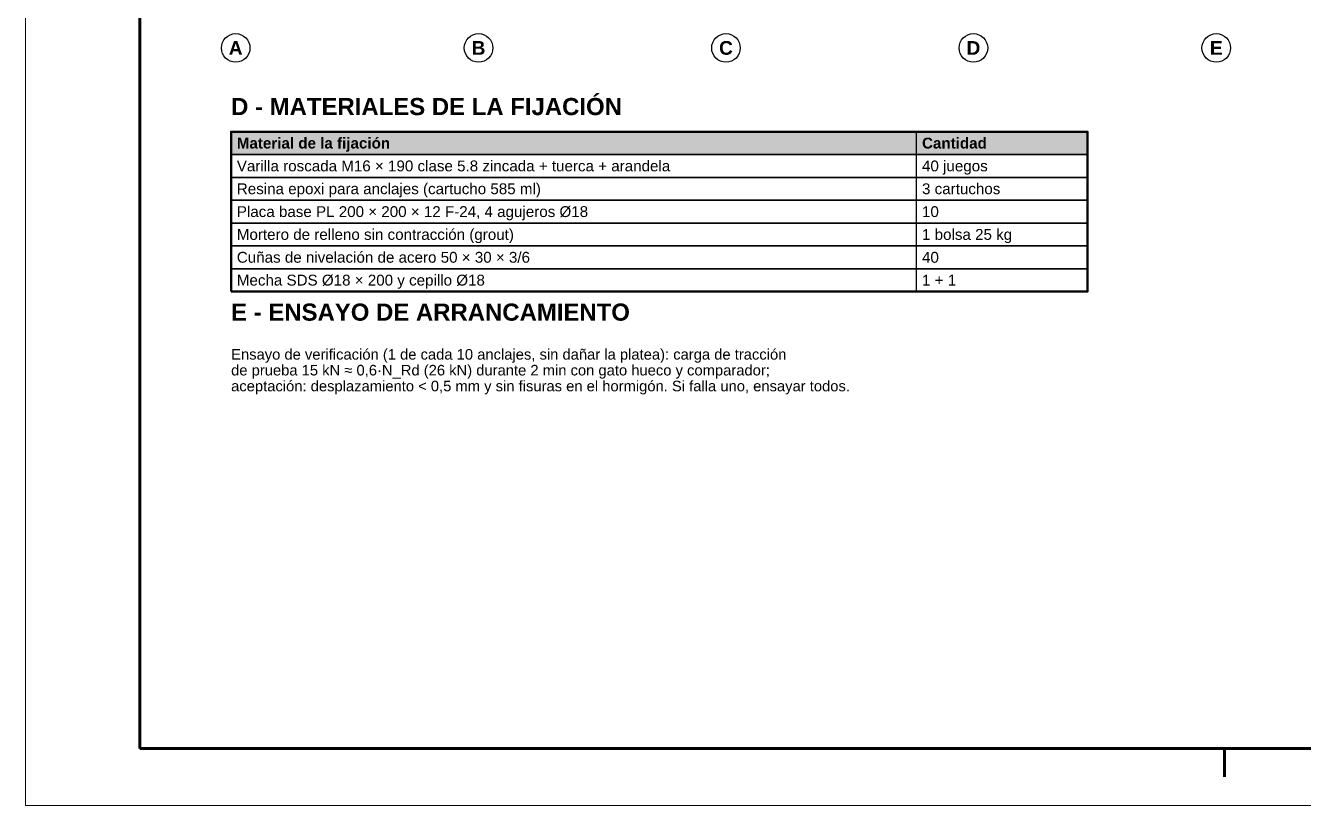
# Model space of a CAD drawing. Header units: millimetres. Extents: x 0 to 420, y 0 to 297.
# Drawn here: x 0 to 223.8, y 0 to 136.6 of the extents above; entities that cross this region are included whole.
import ezdxf
from ezdxf.enums import TextEntityAlignment as Align

# ---------------------------------------------------------------- set-up
doc = ezdxf.new("R2010")
doc.units = ezdxf.units.MM
doc.header["$LTSCALE"] = 0.5
for name, color, linetype, lineweight in [('CONTORNO', 7, 'CONTINUOUS', 50), ('COTAS', 7, 'CONTINUOUS', 25), ('FINO', 7, 'CONTINUOUS', 25), ('HOJA', 8, 'CONTINUOUS', 13), ('RECUADRO', 7, 'CONTINUOUS', 70), ('RELLENO', 9, 'CONTINUOUS', 13), ('TEXTO', 7, 'CONTINUOUS', 25)]:
    doc.layers.add(name, color=color, linetype=linetype, lineweight=lineweight)
doc.styles.add('NEGRITA', font='arialbd.ttf')
doc.styles.get("Standard").update_dxf_attribs({"font": 'arial.ttf'})

msp = doc.modelspace()

# ---------------------------------------------------------------- hatches: boundary and pattern name
at = {"layer": 'RELLENO', "true_color": 0xe2e8ee}
msp.add_hatch(color=7, dxfattribs=at).paths.add_polyline_path([(36, 114), (186, 114), (186, 118), (36, 118)])

# ---------------------------------------------------------------- linework, layer by layer
at = {"layer": 'CONTORNO'}
msp.add_lwpolyline([(36, 90), (186, 90), (186, 118), (36, 118)], close=True, dxfattribs=at)
at = {"layer": 'COTAS'}
for centre in [(36.8, 132.6667), (79.3333, 132.6667), (122.6667, 132.6667), (166, 132.6667), (208.5333, 132.6667)]:
    msp.add_circle(centre, 2.5, dxfattribs=at)
at = {"layer": 'FINO'}
msp.add_line((156, 118), (156, 90), dxfattribs=at)
for points in [[(36, 114), (186, 114), (186, 118), (36, 118)], [(36, 110), (186, 110), (186, 114), (36, 114)], [(36, 106), (186, 106), (186, 110), (36, 110)], [(36, 102), (186, 102), (186, 106), (36, 106)], [(36, 98), (186, 98), (186, 102), (36, 102)], [(36, 94), (186, 94), (186, 98), (36, 98)], [(36, 90), (186, 90), (186, 94), (36, 94)]]:
    msp.add_lwpolyline(points, close=True, dxfattribs=at)
at = {"layer": 'HOJA'}
msp.add_lwpolyline([(0, 0), (420, 0), (420, 297), (0, 297)], close=True, dxfattribs=at)
at = {"layer": 'RECUADRO'}
msp.add_line((210, 5), (210, 10), dxfattribs=at)
msp.add_lwpolyline([(20, 10), (410, 10), (410, 287), (20, 287)], close=True, dxfattribs=at)

# ---------------------------------------------------------------- texts
at = {"layer": 'TEXTO', "style": 'NEGRITA'}
for s, p in [('A', (36.8, 132.6667)), ('B', (79.3333, 132.6667)), ('C', (122.6667, 132.6667)), ('D', (166, 132.6667)), ('E', (208.5333, 132.6667))]:
    msp.add_text(s, height=2.4, dxfattribs=at).set_placement(p, align=Align.MIDDLE_CENTER)
for s, p in [('D - MATERIALES DE LA FIJACIÓN', (36, 120)), ('E - ENSAYO DE ARRANCAMIENTO', (36, 84))]:
    msp.add_text(s, height=3, dxfattribs=at).set_placement(p, align=Align.BOTTOM_LEFT)
for s, p in [('Material de la fijación', (37, 116)), ('Cantidad', (157, 116))]:
    msp.add_text(s, height=1.9, dxfattribs=at).set_placement(p, align=Align.MIDDLE_LEFT)
at = {"layer": 'TEXTO'}
for s, p in [('Varilla roscada M16 × 190 clase 5.8 zincada + tuerca + arandela', (37, 112)), ('40 juegos', (157, 112)), ('Resina epoxi para anclajes (cartucho 585 ml)', (37, 108)), ('3 cartuchos', (157, 108)), ('Placa base PL 200 × 200 × 12 F-24, 4 agujeros Ø18', (37, 104)), ('10', (157, 104)), ('Mortero de relleno sin contracción (grout)', (37, 100)), ('1 bolsa 25 kg', (157, 100)), ('Cuñas de nivelación de acero 50 × 30 × 3/6', (37, 96)), ('40', (157, 96)), ('Mecha SDS Ø18 × 200 y cepillo Ø18', (37, 92)), ('1 + 1', (157, 92))]:
    msp.add_text(s, height=1.9, dxfattribs=at).set_placement(p, align=Align.MIDDLE_LEFT)
for s, p in [('Ensayo de verificación (1 de cada 10 anclajes, sin dañar la platea): carga de tracción', (36, 79.93)), ('de prueba 15 kN ≈ 0,6·N_Rd (26 kN) durante 2 min con gato hueco y comparador;', (36, 77.155)), ('aceptación: desplazamiento < 0,5 mm y sin fisuras en el hormigón. Si falla uno, ensayar todos.', (36, 74.38))]:
    msp.add_text(s, height=1.85, dxfattribs=at).set_placement(p, align=Align.TOP_LEFT)

doc.saveas('drawing.dxf')
